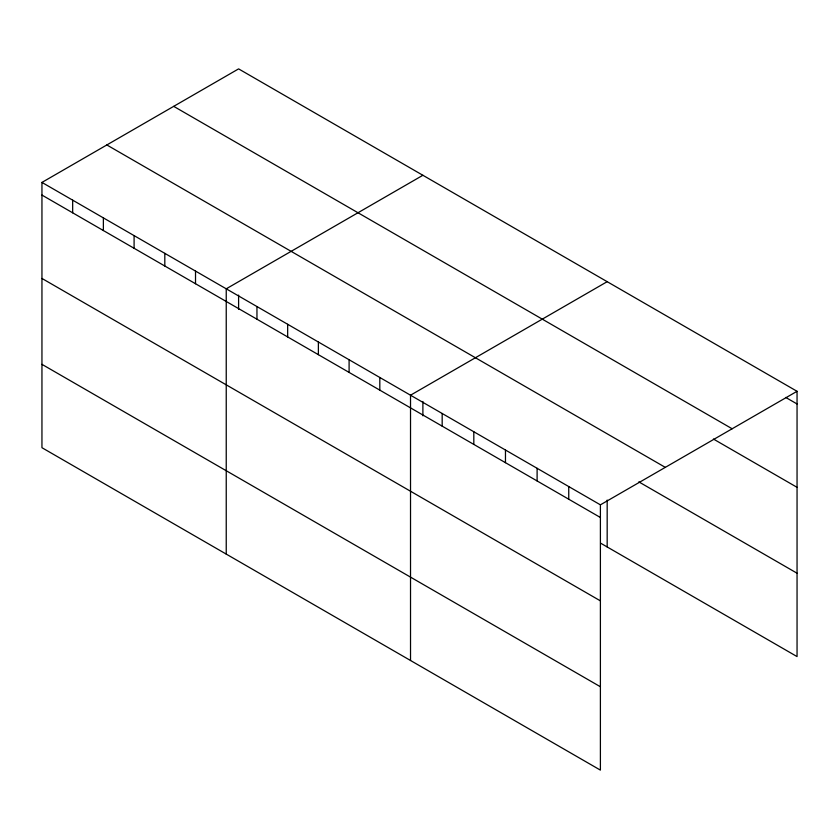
<?xml version="1.0" encoding="UTF-8"?>
<svg xmlns="http://www.w3.org/2000/svg" width="839" height="839" viewBox="0 0 839 839"><rect width="100%" height="100%" fill="white"/><g stroke="black" fill="none" stroke-linecap="round" stroke-linejoin="round"><path stroke-width="1.26" d="M600.598 543.158L797.05 656.58L797.05 391.299L238.601 68.882L41.95 182.42L41.95 447.701L600.399 770.118L600.399 504.837L41.95 182.42M422.887 175.278L226.236 288.815L226.236 554.097M607.174 281.684L410.523 395.211L410.523 660.492M600.399 504.837L797.05 391.299M785.744 397.434L797.05 403.968M173.704 106.354L732.153 428.771M713.412 439.038L797.05 487.323M106.847 144.958L665.296 467.365M638.825 481.869L797.05 573.215M41.95 195.078L600.399 517.495M41.95 278.443L600.399 600.86M41.95 364.336L600.399 686.753M607.174 500.065L607.174 546.955M568.748 486.568L568.748 499.226M537.107 468.298L537.107 480.957M505.466 450.029L505.466 462.688M473.815 431.76L473.815 444.418M442.174 413.491L442.174 426.149M422.887 401.482L422.887 415.808M379.815 377.487L379.815 390.145M349.097 359.753L349.097 372.411M318.38 342.018L318.38 354.677M287.662 324.284L287.662 336.942M256.954 306.55L256.954 319.219M238.601 295.087L238.601 309.413M195.518 271.081L195.518 283.75M164.811 253.357L164.811 266.015M134.093 235.623L134.093 248.281M103.375 217.888L103.375 230.547M72.668 200.154L72.668 212.812"/></g></svg>
